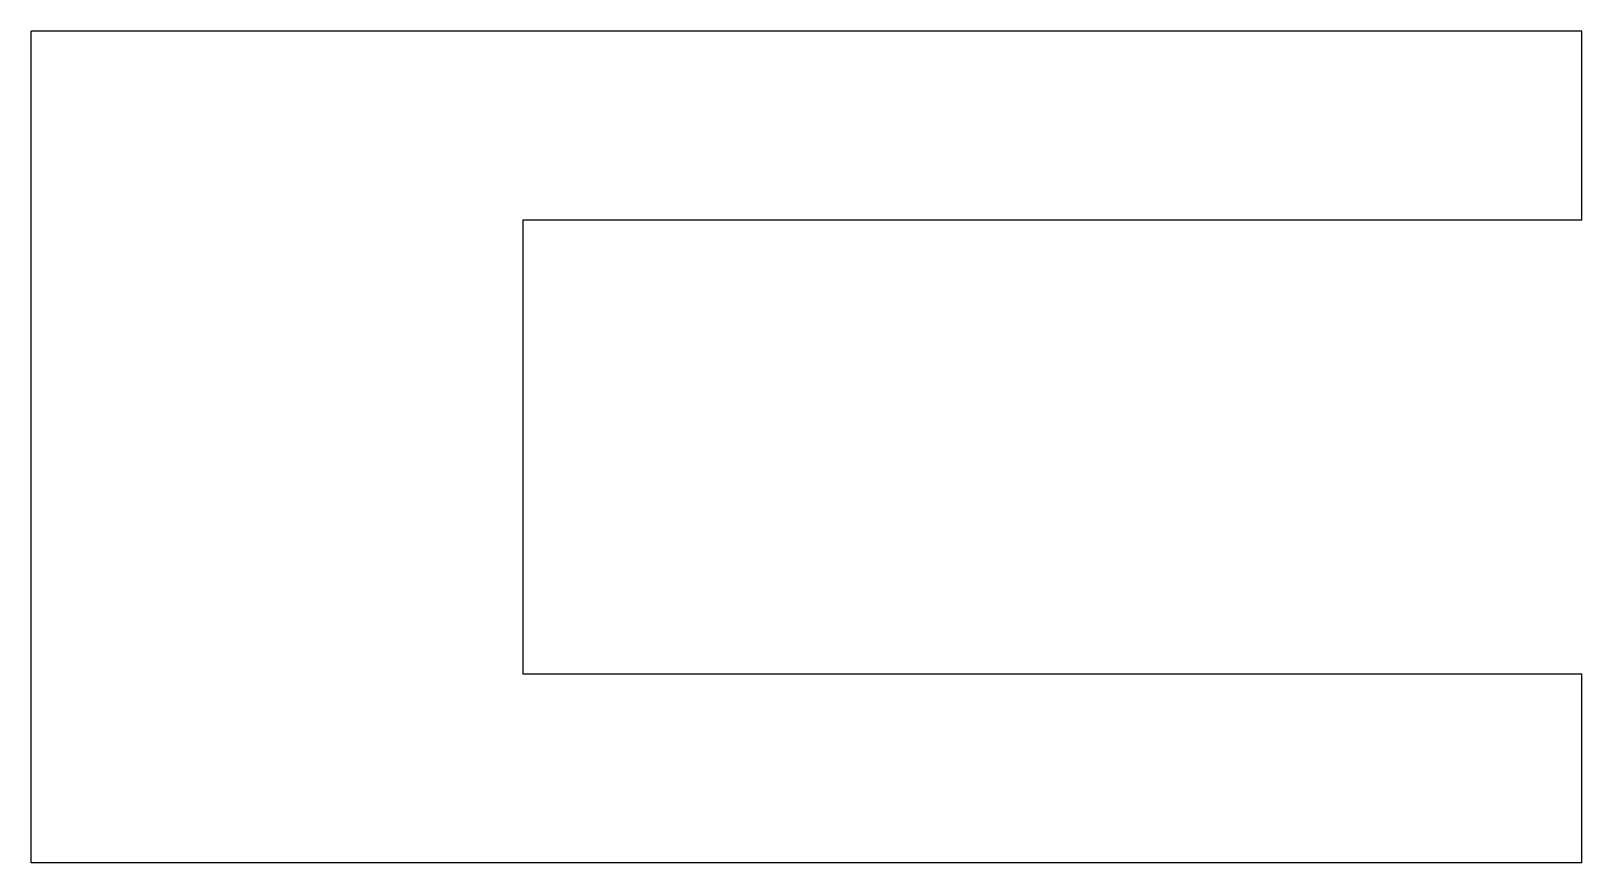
# Model space of a CAD drawing. Header units: metres. Extents: x -33 to 8, y -22 to 0.
import ezdxf

# ---------------------------------------------------------------- set-up
doc = ezdxf.new("R2010")
doc.units = ezdxf.units.M

msp = doc.modelspace()

# ---------------------------------------------------------------- linework, layer by layer
for points in [[(8, 0), (7.18, 0), (6.36, 0), (5.54, 0), (4.72, 0), (3.9, 0), (3.08, 0), (2.26, 0), (1.44, 0), (0.62, 0), (-0.2, 0), (-1.02, 0), (-1.84, 0), (-2.66, 0), (-3.48, 0), (-4.3, 0), (-5.12, 0), (-5.94, 0), (-6.76, 0), (-7.58, 0), (-8.4, 0), (-9.22, 0), (-10.04, 0), (-10.86, 0), (-11.68, 0), (-12.5, 0), (-13.32, 0), (-14.14, 0), (-14.96, 0), (-15.78, 0), (-16.6, 0), (-17.42, 0), (-18.24, 0), (-19.06, 0), (-19.88, 0), (-20.7, 0), (-21.52, 0), (-22.34, 0), (-23.16, 0), (-23.98, 0), (-24.8, 0), (-25.62, 0), (-26.44, 0), (-27.26, 0), (-28.08, 0), (-28.9, 0), (-29.72, 0), (-30.54, 0), (-31.36, 0), (-32.18, 0), (-33, 0)], [(-33, -22), (-33, -21.56), (-33, -21.12), (-33, -20.68), (-33, -20.24), (-33, -19.8), (-33, -19.36), (-33, -18.92), (-33, -18.48), (-33, -18.04), (-33, -17.6), (-33, -17.16), (-33, -16.72), (-33, -16.28), (-33, -15.84), (-33, -15.4), (-33, -14.96), (-33, -14.52), (-33, -14.08), (-33, -13.64), (-33, -13.2), (-33, -12.76), (-33, -12.32), (-33, -11.88), (-33, -11.44), (-33, -11), (-33, -10.56), (-33, -10.12), (-33, -9.68), (-33, -9.24), (-33, -8.8), (-33, -8.36), (-33, -7.92), (-33, -7.48), (-33, -7.04), (-33, -6.6), (-33, -6.16), (-33, -5.72), (-33, -5.28), (-33, -4.84), (-33, -4.4), (-33, -3.96), (-33, -3.52), (-33, -3.08), (-33, -2.64), (-33, -2.2), (-33, -1.76), (-33, -1.32), (-33, -0.88), (-33, -0.44), (-33, 0)], [(8, -5), (8, -4.9), (8, -4.8), (8, -4.7), (8, -4.6), (8, -4.5), (8, -4.4), (8, -4.3), (8, -4.2), (8, -4.1), (8, -4), (8, -3.9), (8, -3.8), (8, -3.7), (8, -3.6), (8, -3.5), (8, -3.4), (8, -3.3), (8, -3.2), (8, -3.1), (8, -3), (8, -2.9), (8, -2.8), (8, -2.7), (8, -2.6), (8, -2.5), (8, -2.4), (8, -2.3), (8, -2.2), (8, -2.1), (8, -2), (8, -1.9), (8, -1.8), (8, -1.7), (8, -1.6), (8, -1.5), (8, -1.4), (8, -1.3), (8, -1.2), (8, -1.1), (8, -1), (8, -0.9), (8, -0.8), (8, -0.7), (8, -0.6), (8, -0.5), (8, -0.4), (8, -0.3), (8, -0.2), (8, -0.1), (8, 0)], [(8, -5), (7.44, -5), (6.88, -5), (6.32, -5), (5.76, -5), (5.2, -5), (4.64, -5), (4.08, -5), (3.52, -5), (2.96, -5), (2.4, -5), (1.84, -5), (1.28, -5), (0.72, -5), (0.16, -5), (-0.4, -5), (-0.96, -5), (-1.52, -5), (-2.08, -5), (-2.64, -5), (-3.2, -5), (-3.76, -5), (-4.32, -5), (-4.88, -5), (-5.44, -5), (-6, -5), (-6.56, -5), (-7.12, -5), (-7.68, -5), (-8.24, -5), (-8.8, -5), (-9.36, -5), (-9.92, -5), (-10.48, -5), (-11.04, -5), (-11.6, -5), (-12.16, -5), (-12.72, -5), (-13.28, -5), (-13.84, -5), (-14.4, -5), (-14.96, -5), (-15.52, -5), (-16.08, -5), (-16.64, -5), (-17.2, -5), (-17.76, -5), (-18.32, -5), (-18.88, -5), (-19.44, -5), (-20, -5)], [(-20, -5), (-20, -5.24), (-20, -5.48), (-20, -5.72), (-20, -5.96), (-20, -6.2), (-20, -6.44), (-20, -6.68), (-20, -6.92), (-20, -7.16), (-20, -7.4), (-20, -7.64), (-20, -7.88), (-20, -8.12), (-20, -8.36), (-20, -8.6), (-20, -8.84), (-20, -9.08), (-20, -9.32), (-20, -9.56), (-20, -9.8), (-20, -10.04), (-20, -10.28), (-20, -10.52), (-20, -10.76), (-20, -11), (-20, -11.24), (-20, -11.48), (-20, -11.72), (-20, -11.96), (-20, -12.2), (-20, -12.44), (-20, -12.68), (-20, -12.92), (-20, -13.16), (-20, -13.4), (-20, -13.64), (-20, -13.88), (-20, -14.12), (-20, -14.36), (-20, -14.6), (-20, -14.84), (-20, -15.08), (-20, -15.32), (-20, -15.56), (-20, -15.8), (-20, -16.04), (-20, -16.28), (-20, -16.52), (-20, -16.76), (-20, -17)], [(-20, -17), (-19.44, -17), (-18.88, -17), (-18.32, -17), (-17.76, -17), (-17.2, -17), (-16.64, -17), (-16.08, -17), (-15.52, -17), (-14.96, -17), (-14.4, -17), (-13.84, -17), (-13.28, -17), (-12.72, -17), (-12.16, -17), (-11.6, -17), (-11.04, -17), (-10.48, -17), (-9.92, -17), (-9.36, -17), (-8.8, -17), (-8.24, -17), (-7.68, -17), (-7.12, -17), (-6.56, -17), (-6, -17), (-5.44, -17), (-4.88, -17), (-4.32, -17), (-3.76, -17), (-3.2, -17), (-2.64, -17), (-2.08, -17), (-1.52, -17), (-0.96, -17), (-0.4, -17), (0.16, -17), (0.72, -17), (1.28, -17), (1.84, -17), (2.4, -17), (2.96, -17), (3.52, -17), (4.08, -17), (4.64, -17), (5.2, -17), (5.76, -17), (6.32, -17), (6.88, -17), (7.44, -17), (8, -17)], [(8, -22), (8, -21.9), (8, -21.8), (8, -21.7), (8, -21.6), (8, -21.5), (8, -21.4), (8, -21.3), (8, -21.2), (8, -21.1), (8, -21), (8, -20.9), (8, -20.8), (8, -20.7), (8, -20.6), (8, -20.5), (8, -20.4), (8, -20.3), (8, -20.2), (8, -20.1), (8, -20), (8, -19.9), (8, -19.8), (8, -19.7), (8, -19.6), (8, -19.5), (8, -19.4), (8, -19.3), (8, -19.2), (8, -19.1), (8, -19), (8, -18.9), (8, -18.8), (8, -18.7), (8, -18.6), (8, -18.5), (8, -18.4), (8, -18.3), (8, -18.2), (8, -18.1), (8, -18), (8, -17.9), (8, -17.8), (8, -17.7), (8, -17.6), (8, -17.5), (8, -17.4), (8, -17.3), (8, -17.2), (8, -17.1), (8, -17)], [(8, -22), (7.18, -22), (6.36, -22), (5.54, -22), (4.72, -22), (3.9, -22), (3.08, -22), (2.26, -22), (1.44, -22), (0.62, -22), (-0.2, -22), (-1.02, -22), (-1.84, -22), (-2.66, -22), (-3.48, -22), (-4.3, -22), (-5.12, -22), (-5.94, -22), (-6.76, -22), (-7.58, -22), (-8.4, -22), (-9.22, -22), (-10.04, -22), (-10.86, -22), (-11.68, -22), (-12.5, -22), (-13.32, -22), (-14.14, -22), (-14.96, -22), (-15.78, -22), (-16.6, -22), (-17.42, -22), (-18.24, -22), (-19.06, -22), (-19.88, -22), (-20.7, -22), (-21.52, -22), (-22.34, -22), (-23.16, -22), (-23.98, -22), (-24.8, -22), (-25.62, -22), (-26.44, -22), (-27.26, -22), (-28.08, -22), (-28.9, -22), (-29.72, -22), (-30.54, -22), (-31.36, -22), (-32.18, -22), (-33, -22)]]:
    msp.add_lwpolyline(points)

doc.saveas('drawing.dxf')
